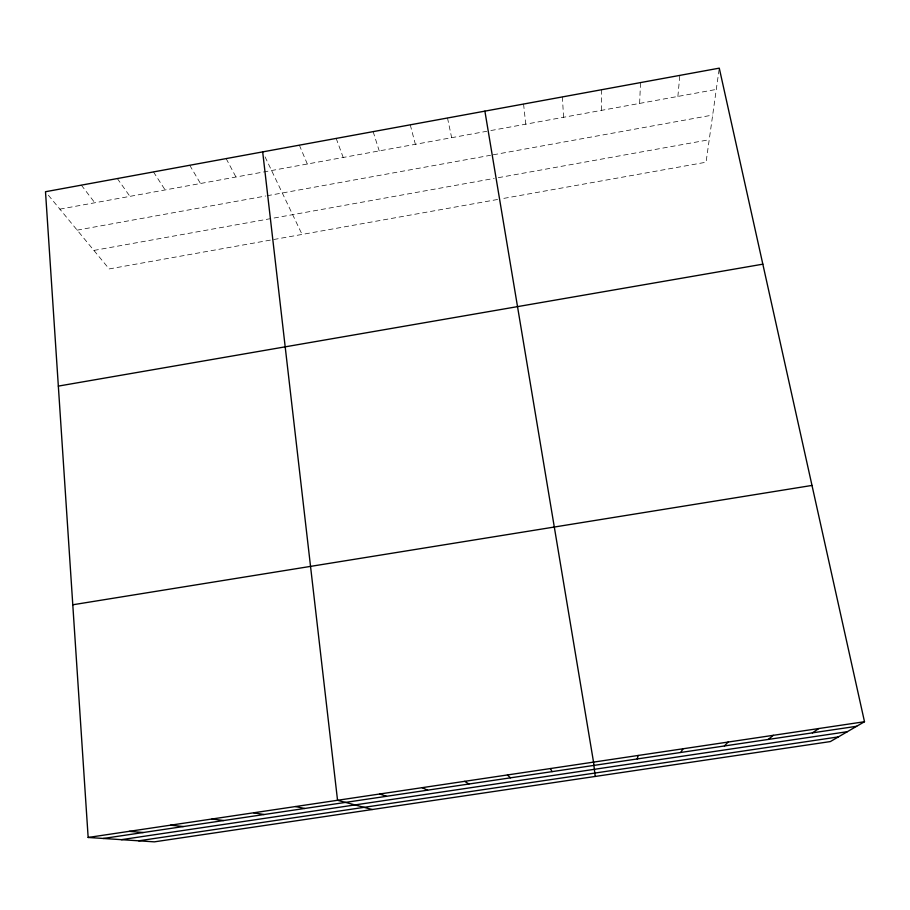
<?xml version="1.0" encoding="UTF-8"?>
<svg xmlns="http://www.w3.org/2000/svg" width="910" height="910" viewBox="0 0 910 910"><rect width="100%" height="100%" fill="white"/><g stroke="black" fill="none" stroke-linecap="round" stroke-linejoin="round"><path stroke-width="0.68" stroke-dasharray="4.55 3.41" d="M639.616 103.41L640.526 82.582M677.882 96.437L679.827 75.382M719.093 69.467L706.058 162.219L501.694 198.755M59.855 209.141L486.725 131.29M490.865 130.54L716.284 89.43M77.168 230.139L265.743 195.991M267.119 195.741L490.547 155.28M493.254 154.791L712.689 115.047M93.901 250.421L494.232 178.417M498.305 177.677L709.208 139.742M497.577 199.483L109.154 268.928L46.399 192.818M81.354 185.151L94.822 202.771M117.344 178.553L129.914 196.367M153.471 171.922L165.131 189.94M189.735 165.267L200.484 183.501M226.146 158.59L235.963 177.029M265.06 156.861L302.075 234.439M299.367 145.168L307.33 164.016M336.188 138.411L343.207 157.464M373.146 131.631L379.22 150.901M410.251 124.829L415.37 144.303M447.504 117.993L451.656 137.694M523.568 104.036L525.741 124.181M562.403 96.915L563.552 117.288M601.385 89.772L601.51 110.36"/><path stroke-width="1.36" d="M637.228 758.951L638.183 755.459M680.726 752.468L683.035 748.771M724.417 745.961L728.091 742.059M768.302 739.432L773.352 735.303M812.391 732.868L818.818 728.523M864.5 721.721L830.352 741.57L154.347 841.852L88.156 837.462L45.5 191.726L719.275 68.148L864.5 721.721L88.156 837.462M58.342 386.102L762.83 264.173M72.789 604.775L811.993 485.428M103.274 838.474L856.674 726.271M121.36 839.668L847.324 731.697M138.673 840.817L838.406 736.895M129.277 831.331L143.223 832.525M170.568 825.177L183.331 826.542M212.041 819L223.61 820.547M253.685 812.789L264.059 814.518M295.522 806.544L304.691 808.478M372.258 809.525L337.542 800.288L262.683 151.89M379.743 793.998L386.443 796.295M422.126 787.673L427.586 790.176M464.691 781.326L468.9 784.022M507.45 774.956L510.396 777.834M550.402 768.552L552.074 771.635M484.893 111.134L593.536 762.114L595.208 776.457"/></g></svg>
